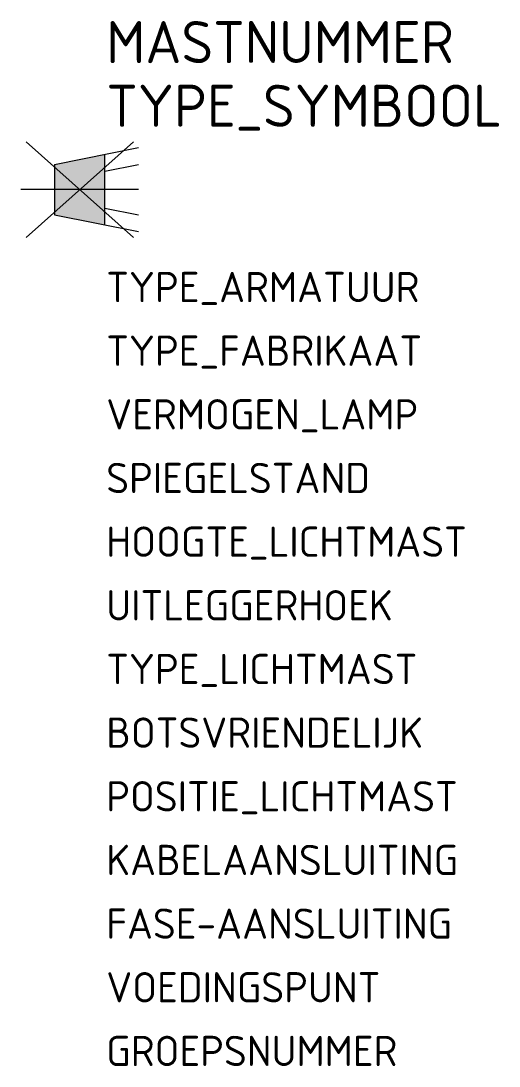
# Model space of a CAD drawing. Extents: x -2 to 26.4, y -52.1 to 10.
import ezdxf

# ---------------------------------------------------------------- set-up
doc = ezdxf.new("R2010")
doc.units = 0
doc.styles.add('NLCS-ISO', font='NLCS-ISO.ttf')

msp = doc.modelspace()

# ---------------------------------------------------------------- hatches: boundary and pattern name
h = msp.add_hatch(color=256)
h.dxf.hatch_style = 1
h.paths.add_polyline_path([(3, 2.1), (0, 1.5), (0, -1.5), (3, -2.1)])

# ---------------------------------------------------------------- linework, layer by layer
for p, q in [((-1.695, -2.841), (4.695, 2.841)), ((-1.695, 2.841), (4.695, -2.841)), ((0, 1.5), (5, 2.5)), ((3, -2.1), (3, 2.1)), ((0, 1.5), (0, -1.5)), ((3, 1.1), (5, 1.5)), ((5, 0), (-2, 0)), ((3, -1.1), (5, -1.5)), ((0, -1.5), (5, -2.5))]:
    msp.add_line(p, q)

# ---------------------------------------------------------------- texts
at = {"style": 'NLCS-ISO'}
for tag, p, s, height in [('MASTNUMMER', (3.075, 7.52), '', 2.5), ('TYPE_SYMBOOL', (3.075, 3.735), '3 LICHTVERKEERSLANTAARN ROND 300MM', 2.5), ('FASE-AANSLUITING', (3.075, -44.537), '', 1.8), ('GROEPSNUMMER', (3.075, -52.106), '', 1.8)]:
    msp.add_attdef(tag, p, s, height=height, dxfattribs=at)
at = {"style": 'NLCS-ISO', "flags": 1}
for tag, p, s in [('TYPE_ARMATUUR', (3.075, -6.692), 'IPSO SON-T'), ('TYPE_FABRIKAAT', (3.075, -10.476), ''), ('VERMOGEN_LAMP', (3.075, -14.261), '250W'), ('SPIEGELSTAND', (3.075, -18.045), 'Vlakglas 35/115/5'), ('HOOGTE_LICHTMAST', (3.075, -21.83), '18m'), ('UITLEGGERHOEK', (3.075, -25.614), '5°'), ('TYPE_LICHTMAST', (3.075, -29.399), 'Enkele PAALTOPMAST'), ('BOTSVRIENDELIJK', (3.075, -33.183), 'Ja'), ('POSITIE_LICHTMAST', (3.075, -36.968), 'Rechts'), ('KABELAANSLUITING', (3.075, -40.752), 'EO-YMeKaszh 4x2,5mm² (d.m.v. aftakmof)'), ('VOEDINGSPUNT', (3.075, -48.321), '')]:
    msp.add_attdef(tag, p, s, height=1.8, dxfattribs=at)

doc.saveas('drawing.dxf')
